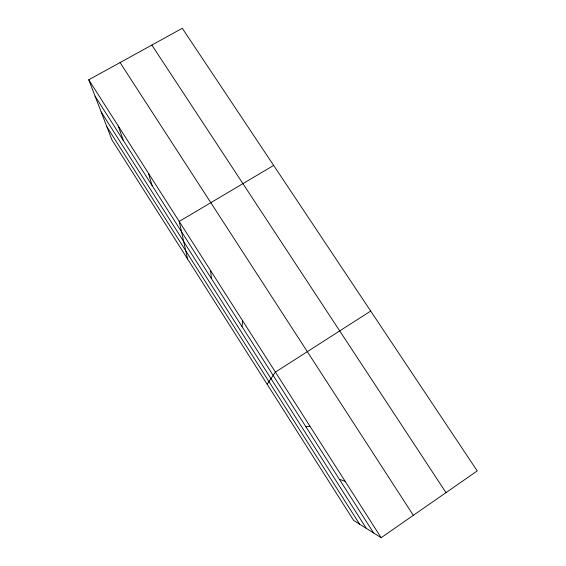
<?xml version="1.0" encoding="UTF-8"?>
<svg xmlns="http://www.w3.org/2000/svg" width="566" height="566" viewBox="0 0 566 566"><rect width="100%" height="100%" fill="white"/><g stroke="black" fill="none" stroke-linecap="round" stroke-linejoin="round"><path stroke-width="0.85" d="M241.986 326.547L242.673 320.823M267.152 384.257L275.409 372.103L370.709 311.059M381.144 537.7L477.23 470.926L182.287 28.3L88.77 79.792L111.983 139.986L353.623 520.387L381.144 537.7L88.77 79.792M273.654 165.413L179.21 221.44L187.579 259.002M305.93 426.828L309.878 426.078M339.402 479.324L345.111 481.27M151.851 45.061L446.001 492.625M120.056 62.564L413.336 515.329M95.06 96.121L373.595 532.946M101.165 111.941L366.336 528.382M106.896 126.798L359.58 524.13M118.308 126.055L123.317 140.432M148.448 173.26L152.12 185.606M210.609 270.619L211.436 278.635"/></g></svg>
